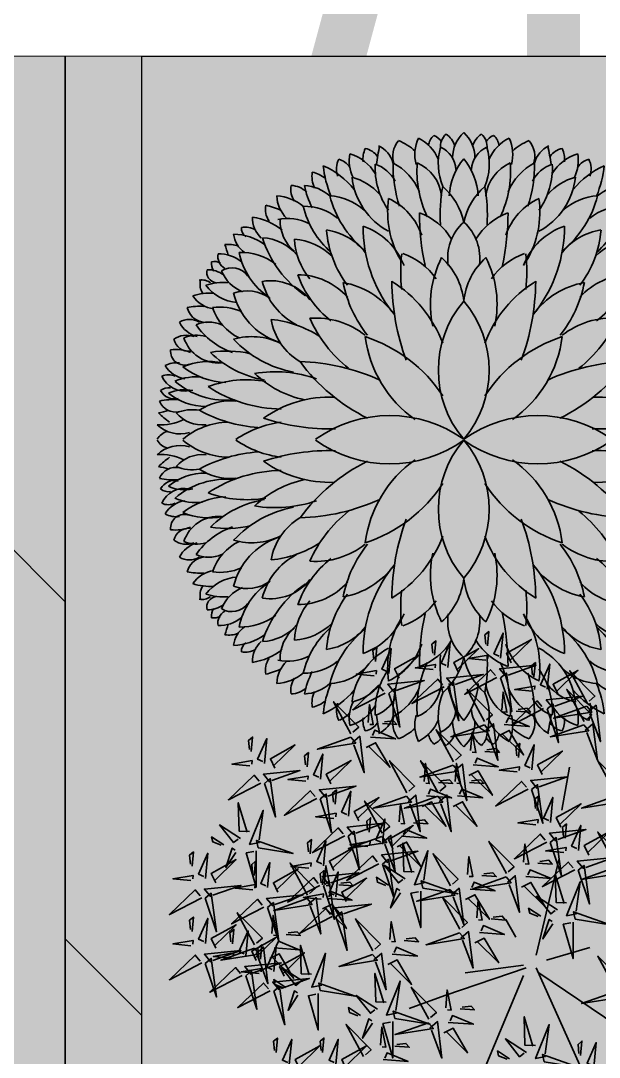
# Model space of a CAD drawing. Header units: millimetres. Extents: x -620 to 19192, y -4765 to 14690.
# Drawn here: x 13549 to 13984, y 12866 to 13647 of the extents above; entities that cross this region are included whole.
import ezdxf

# ---------------------------------------------------------------- set-up
doc = ezdxf.new("R2010")
doc.units = ezdxf.units.MM
doc.header["$LTSCALE"] = 150
doc.linetypes.add('1625E_Roof Plan$0$DASHED', pattern=[0.75, 0.5, -0.25])
doc.layers.add('1625E_Roof Plan$0$ad-Secondary Roof', color=6, linetype='Continuous')
doc.layers.add('ad-Elevation 10', color=8, linetype='Continuous')
doc.layers.add('ad-Landscape', color=7, linetype='Continuous', lineweight=35, true_color=0x007f00)
doc.layers.add('ad-Landscape 2', color=7, linetype='Continuous', lineweight=35, true_color=0x264c00)
doc.layers.add('ad-Verandah', color=7, linetype='Continuous', true_color=0xa57c52)

# ---------------------------------------------------------------- blocks, each defined once
blk = doc.blocks.new('bamboo')
at = {"layer": 'ad-Landscape'}
blk.add_line((-124.2, -652.6), (-157.7, -842.3), dxfattribs=at)
for points in [[(-119.8, -578.6), (-100, -620.2), (-209, -681), (-112.7, -587.2)], [(-9.8, -589.2), (68.8, -596.8), (-19.9, -612), (-18.4, -596.3)], [(352.8, -669.4), (311.6, -690.1), (248.5, -582.4), (344.3, -676.7)], [(489.3, -669.4), (448.2, -690.1), (385.1, -582.4), (480.9, -676.7)], [(-74.2, -598.9), (-84.7, -708.9), (-44.2, -617.6), (-67, -607.5)], [(8.2, -743.4), (-41.2, -595.8), (-17.7, -764.7), (8.2, -743.4)], [(527.1, -597.7), (464.1, -593), (478.7, -609.9), (518.7, -605)], [(590.2, -602.4), (584.1, -681.2), (567.1, -592.8), (582.9, -593.9)], [(-357.5, -714.1), (-210.9, -661.7), (-379.3, -688.7), (-357.5, -714.1)], [(-15.8, -652.1), (-21.8, -715), (-4.6, -700.8), (-8.7, -660.7)], [(23.9, -744.9), (165.8, -671.4), (52.3, -779.4), (31, -753.6)], [(420.7, -714.1), (567.3, -661.7), (398.9, -688.7), (420.7, -714.1)], [(557.2, -714.1), (703.8, -661.7), (535.4, -688.7), (557.2, -714.1)], [(284.5, -805.8), (243.4, -826.4), (180.3, -718.7), (276.1, -813.1)], [(333.5, -715.5), (223.2, -707.2), (315.3, -745.8), (325, -722.8)], [(346.4, -826.2), (312.4, -855.4), (293, -695.5), (339.1, -817.8)], [(470, -715.5), (359.7, -707.2), (451.8, -745.8), (461.5, -722.8)], [(-358.7, -729.9), (-282.3, -870.2), (-392.6, -759), (-367.2, -737.1)], [(-16.2, -749), (12.3, -783.5), (-148, -799.7), (-24.8, -756.1)], [(281.4, -774.9), (218.4, -770.2), (232.9, -787.1), (272.9, -782.2)], [(344.4, -779.7), (338.4, -858.4), (321.4, -770), (337.1, -771.2)], [(417.9, -774.9), (354.9, -770.2), (369.5, -787.1), (409.4, -782.2)], [(419.5, -729.9), (495.9, -870.2), (385.6, -759), (411, -737.1)], [(480.9, -779.7), (474.9, -858.4), (457.9, -770), (473.7, -771.2)], [(556, -729.9), (632.4, -870.2), (522.1, -759), (547.5, -737.1)], [(-37.9, -810.4), (-18.1, -852), (-127, -912.8), (-30.8, -819)], [(352.4, -850.5), (499, -798.1), (330.6, -825.1), (352.4, -850.5)], [(7.8, -830.7), (-2.8, -940.7), (37.7, -849.4), (14.9, -839.3)], [(72.2, -821), (150.8, -828.6), (62, -843.8), (63.5, -828.1)], [(265.2, -851.8), (154.9, -843.6), (247, -882.2), (256.7, -859.1)], [(-227.1, -1003.5), (-261, -1032.7), (-280.5, -872.8), (-234.3, -995)], [(148, -983), (106.8, -1003.7), (43.8, -896), (139.5, -990.3)], [(66.1, -883.9), (60.1, -946.8), (77.4, -932.6), (73.3, -892.5)], [(213.1, -911.3), (150.1, -906.6), (164.7, -923.5), (204.7, -918.6)], [(209.8, -1003.5), (175.9, -1032.7), (156.4, -872.8), (202.6, -995)], [(276.1, -916), (270.1, -994.8), (253.1, -906.4), (268.9, -907.6)], [(351.2, -866.2), (427.7, -1006.6), (317.3, -895.4), (342.8, -873.5)], [(-240.7, -1085.3), (-274.6, -1114.5), (-294.1, -954.6), (-248, -1076.9)], [(-60.1, -1097.9), (-109.5, -950.3), (-85.9, -1119.2), (-60.1, -1097.9)], [(-221, -1027.7), (-74.4, -975.4), (-242.8, -1002.3), (-221, -1027.7)], [(215.9, -1027.7), (362.5, -975.4), (194.1, -1002.3), (215.9, -1027.7)], [(715.7, -974.6), (605.5, -966.3), (697.6, -1004.9), (707.3, -981.8)], [(-222.2, -1043.5), (-145.8, -1183.9), (-256.1, -1072.6), (-230.7, -1050.8)], [(-44.4, -1099.5), (97.5, -1025.9), (-15.9, -1134), (-37.3, -1108.1)], [(128.7, -1029.1), (18.4, -1020.8), (110.5, -1059.4), (120.2, -1036.4)], [(214.7, -1043.5), (291.1, -1183.9), (180.8, -1072.6), (206.2, -1050.8)], [(376.8, -1193.4), (327.4, -1045.8), (350.9, -1214.7), (376.8, -1193.4)], [(636.2, -1166.1), (586.8, -1018.5), (610.3, -1187.4), (636.2, -1166.1)], [(663.7, -1034), (600.7, -1029.3), (615.2, -1046.2), (655.2, -1041.3)], [(-234.6, -1109.5), (-88.1, -1057.2), (-256.5, -1084.1), (-234.6, -1109.5)], [(76.6, -1088.6), (13.6, -1083.8), (28.1, -1100.8), (68.1, -1095.8)], [(144.7, -1234.3), (95.3, -1086.7), (118.8, -1255.6), (144.7, -1234.3)], [(139.6, -1093.3), (133.6, -1172), (116.6, -1083.6), (132.3, -1084.8)], [(-235.8, -1125.3), (-159.4, -1265.7), (-269.7, -1154.4), (-244.3, -1132.6)], [(-84.4, -1103.5), (-56, -1138), (-216.2, -1154.2), (-93.1, -1110.6)], [(392.5, -1194.9), (534.4, -1121.4), (420.9, -1229.4), (399.6, -1203.5)], [(-106.2, -1164.9), (-86.3, -1206.5), (-195.3, -1267.4), (-99.1, -1173.5)], [(3.9, -1175.6), (82.5, -1183.2), (-6.2, -1198.4), (-4.7, -1182.7)], [(160.4, -1235.8), (302.3, -1162.3), (188.8, -1270.3), (167.5, -1244.4)], [(611.8, -1171.7), (640.3, -1206.2), (480.1, -1222.4), (603.2, -1178.8)], [(-60.5, -1185.2), (-71, -1295.3), (-30.6, -1204), (-53.4, -1193.8)], [(352.4, -1199), (380.9, -1233.5), (220.7, -1249.7), (343.8, -1206.1)], [(120.3, -1239.9), (148.8, -1274.4), (-11.4, -1290.6), (111.7, -1247)], [(-2.1, -1238.5), (-8.1, -1301.4), (9.1, -1287.1), (5, -1247.1)], [(330.7, -1260.4), (350.5, -1301.9), (241.6, -1362.8), (337.8, -1269)], [(440.8, -1271), (519.4, -1278.6), (430.7, -1293.8), (432.2, -1278.1)], [(590.1, -1233.1), (609.9, -1274.7), (501, -1335.5), (597.2, -1241.7)], [(635.8, -1253.4), (625.3, -1363.4), (665.7, -1272.1), (642.9, -1262)], [(98.6, -1301.3), (118.4, -1342.9), (9.5, -1403.7), (105.7, -1309.9)], [(208.7, -1311.9), (287.3, -1319.5), (198.6, -1334.7), (200.1, -1319)], [(376.4, -1280.6), (365.9, -1390.7), (406.3, -1299.4), (383.5, -1289.3)], [(694.2, -1306.6), (688.2, -1369.5), (705.4, -1355.3), (701.3, -1315.3)], [(144.3, -1321.5), (133.8, -1431.6), (174.2, -1340.3), (151.4, -1330.2)], [(434.8, -1333.9), (428.8, -1396.8), (446, -1382.6), (441.9, -1342.5)], [(202.7, -1374.8), (196.7, -1437.7), (213.9, -1423.5), (209.8, -1383.4)]]:
    blk.add_lwpolyline(points, dxfattribs=at)
at = {"layer": 'ad-Landscape 2'}
for p, q in [((43.5, 73), (278.2, 631.2)), ((-12.4, 39.5), (-247.1, 564.2)), ((-23.6, 61.9), (-370, 296.3)), ((390, 162.3), (546.4, 218.1)), ((32.3, 39.5), (390, 162.3)), ((43.5, 28.4), (300.5, 61.9)), ((-57.1, 6), (-247.1, -49.8)), ((-12.4, -16.3), (-113, -440.5)), ((77, -94.4), (121.7, -172.6))]:
    blk.add_line(p, q, dxfattribs=at)
for points in [[(-265.3, 478.4), (-275.8, 368.3), (-235.4, 459.6), (-258.2, 469.8)], [(-46.5, 453.6), (-200.1, 478.3), (-39.6, 420.8), (-46.5, 453.6)], [(822.2, 485), (842, 443.4), (733.1, 382.6), (829.3, 476.4)], [(867.9, 464.7), (857.4, 354.7), (897.8, 446), (875, 456.1)], [(1027, 485), (1046.8, 443.4), (937.9, 382.6), (1034.1, 476.4)], [(1072.7, 464.7), (1062.1, 354.7), (1102.6, 446), (1079.8, 456.1)], [(-206.9, 425.1), (-212.9, 362.2), (-195.7, 376.4), (-199.8, 416.5)], [(-52.8, 429.4), (-9, 438.6), (-69, 289.1), (-50.5, 418.5)], [(30.7, 412.7), (123.3, 352.4), (61.2, 430.6), (41.6, 415)], [(104.9, 439.8), (157.9, 405.3), (153.3, 427.1), (115.9, 442.1)], [(393.8, 326), (352.6, 305.3), (289.5, 413), (385.3, 318.7)], [(455.6, 305.5), (421.7, 276.4), (402.2, 436.3), (448.3, 314)], [(661.1, 443.6), (550.9, 451.8), (643, 413.2), (652.6, 436.3)], [(617.5, 275.9), (618.2, 435.7), (661.3, 285.1), (628.5, 278.2)], [(747.2, 429.2), (823.6, 288.8), (713.3, 400), (738.7, 421.9)], [(926.3, 411.5), (920.3, 348.6), (937.5, 362.8), (933.4, 402.9)], [(1131.1, 411.5), (1125, 348.6), (1142.3, 362.8), (1138.2, 402.9)], [(-8.5, 381.7), (37.5, 380), (40.9, 255.2), (2.4, 384)], [(609.1, 384.1), (546.1, 388.8), (560.6, 371.9), (600.6, 376.8)], [(672.1, 379.4), (666.1, 300.6), (649, 389), (664.8, 387.8)], [(461.7, 281.3), (608.2, 333.7), (439.8, 306.7), (461.7, 281.3)], [(707.3, 283.4), (750.5, 349.5), (722.8, 263.8), (709.6, 272.4)], [(374.4, 279.9), (264.1, 288.2), (356.3, 249.6), (365.9, 272.6)], [(608.9, 262.7), (455.2, 287.4), (615.8, 229.9), (608.9, 262.7)], [(945.2, 153.2), (945.8, 313), (988.9, 162.4), (956.1, 155.5)], [(1141.3, 142.9), (1092, 290.5), (1115.5, 121.6), (1141.3, 142.9)], [(460.4, 265.6), (536.9, 125.2), (426.5, 236.4), (452, 258.3)], [(602.5, 238.5), (646.3, 247.7), (586.3, 98.2), (604.8, 227.6)], [(686, 221.8), (778.6, 161.5), (716.5, 239.7), (696.9, 224.1)], [(760.2, 248.9), (813.2, 214.4), (808.6, 236.2), (771.2, 251.2)], [(-357.5, 145), (-210.9, 197.3), (-379.3, 170.3), (-357.5, 145)], [(322.4, 220.5), (259.3, 225.2), (273.9, 208.3), (313.9, 213.2)], [(385.4, 215.7), (379.4, 137), (362.3, 225.4), (378.1, 224.2)], [(646.8, 190.8), (692.9, 189.1), (696.3, 64.3), (657.8, 193.1)], [(1035, 160.6), (1078.2, 226.8), (1050.5, 141.1), (1037.3, 149.7)], [(1157.1, 141.4), (1299, 214.9), (1185.5, 106.9), (1164.2, 132.8)], [(1264.2, 74.7), (1214.8, 222.3), (1238.4, 53.4), (1264.2, 74.7)], [(936.5, 139.9), (782.9, 164.7), (943.4, 107.2), (936.5, 139.9)], [(1117, 137.3), (1145.4, 102.8), (985.2, 86.6), (1108.4, 130.2)], [(1279.9, 73.2), (1421.8, 146.8), (1308.4, 38.7), (1287, 64.6)], [(1441.7, 20.2), (1392.3, 167.8), (1415.9, -1.1), (1441.7, 20.2)], [(-358.7, 129.2), (-282.3, -11.2), (-392.6, 100.1), (-367.2, 121.9)], [(639.5, 26), (598.3, 5.3), (535.3, 113), (631, 18.7)], [(701.3, 5.5), (667.4, -23.6), (647.9, 136.3), (694, 14)], [(930.2, 115.8), (973.9, 125), (914, -24.5), (932.5, 104.9)], [(1013.6, 99.1), (1106.3, 38.8), (1044.2, 116.9), (1024.6, 101.4)], [(1087.9, 126.1), (1140.9, 91.6), (1136.3, 113.5), (1098.9, 128.4)], [(1220.1, -21.7), (1186.2, -50.9), (1166.7, 109), (1212.8, -13.3)], [(1457.4, 18.7), (1599.3, 92.2), (1485.9, -15.8), (1464.5, 10)], [(974.5, 68.1), (1020.5, 66.3), (1023.9, -58.4), (985.4, 70.4)], [(1095.3, 76), (1115.1, 34.4), (1006.1, -26.5), (1102.4, 67.3)], [(1158.3, -1.3), (1117.1, -21.9), (1054.1, 85.8), (1149.8, -8.5)], [(1239.9, 69.2), (1268.3, 34.7), (1108.1, 18.4), (1231.3, 62.1)], [(1140.9, 55.7), (1130.4, -54.4), (1170.9, 36.9), (1148, 47)], [(1205.3, 65.3), (1283.9, 57.7), (1195.2, 42.5), (1196.7, 58.2)], [(257.2, -69.4), (216.1, -90.1), (153, 17.6), (248.8, -76.7)], [(319, -89.9), (285.1, -119.1), (265.6, 40.8), (311.8, -81.4)], [(707.4, -18.7), (854, 33.7), (685.6, 6.7), (707.4, -18.7)], [(1218.1, 7.8), (1238, -33.8), (1129, -94.7), (1225.2, -0.8)], [(1199.3, 2.4), (1193.3, -60.5), (1210.5, -46.3), (1206.4, -6.2)], [(1226.2, -46), (1372.8, 6.4), (1204.4, -20.6), (1226.2, -46)], [(1417.4, 14.6), (1445.8, -19.9), (1285.6, -36.1), (1408.7, 7.5)], [(-174.3, -160.5), (-173.7, -0.6), (-130.6, -151.3), (-163.4, -158.2)], [(620.2, -20.1), (509.9, -11.8), (602, -50.4), (611.7, -27.3)], [(706.2, -34.4), (782.6, -174.8), (672.3, -63.6), (697.7, -41.7)], [(868.3, -184.3), (818.9, -36.7), (842.4, -205.6), (868.3, -184.3)], [(1139, -47.3), (1028.7, -39.1), (1120.8, -77.6), (1130.5, -54.6)], [(1263.8, -12.5), (1253.3, -122.6), (1293.7, -31.3), (1270.9, -21.1)], [(1328.2, -2.9), (1406.8, -10.5), (1318.1, -25.7), (1319.6, -10)], [(-84.5, -153), (-41.3, -86.9), (-69, -172.5), (-82.2, -163.9)], [(325.1, -114.1), (471.7, -61.8), (303.3, -88.7), (325.1, -114.1)], [(568.1, -79.5), (505.1, -74.8), (519.6, -91.7), (559.6, -86.8)], [(631.1, -84.2), (625.1, -163), (608.1, -74.6), (623.8, -75.8)], [(1168.6, -225.3), (1119.3, -77.6), (1142.8, -246.6), (1168.6, -225.3)], [(1225, -61.7), (1301.4, -202.1), (1191.1, -90.8), (1216.5, -69)], [(1395.6, -46.8), (1415.5, -88.4), (1306.5, -149.2), (1402.7, -55.4)], [(1322.2, -65.8), (1316.2, -128.7), (1333.4, -114.5), (1329.3, -74.4)], [(1441.3, -67.1), (1430.8, -177.1), (1471.2, -85.8), (1448.4, -75.7)], [(1505.7, -57.4), (1584.3, -65), (1495.6, -80.2), (1497.1, -64.5)], [(237.9, -115.5), (127.6, -107.2), (219.7, -145.8), (229.4, -122.8)], [(323.9, -129.9), (400.4, -270.3), (290, -159), (315.4, -137.2)], [(926.2, -219.4), (885, -240.1), (822, -132.4), (917.7, -226.7)], [(884, -185.9), (1025.9, -112.3), (912.4, -220.4), (891.1, -194.5)], [(988, -239.9), (954.1, -269), (934.6, -109.2), (980.8, -231.4)], [(1086.9, -106.8), (1023.9, -102.1), (1038.4, -119), (1078.4, -114.1)], [(1149.9, -111.5), (1143.9, -190.3), (1126.9, -101.9), (1142.6, -103)], [(1441.7, -266.2), (1392.3, -118.6), (1415.9, -287.5), (1441.7, -266.2)], [(1499.7, -120.3), (1493.7, -183.2), (1510.9, -169), (1506.8, -128.9)], [(-183, -173.7), (-336.7, -149), (-176.1, -206.5), (-183, -173.7)], [(185.8, -175), (122.8, -170.2), (137.4, -187.2), (177.4, -182.3)], [(298.2, -260.3), (257, -281), (193.9, -173.3), (289.7, -267.6)], [(248.8, -179.7), (242.8, -258.4), (225.8, -170), (241.6, -171.2)], [(360, -280.8), (326.1, -310), (306.6, -150.1), (352.7, -272.3)], [(494.6, -296.8), (495.3, -137), (538.4, -287.6), (505.6, -294.5)], [(922.9, -320.7), (873.5, -173.1), (897.1, -342), (922.9, -320.7)], [(1184.4, -226.8), (1326.3, -153.2), (1212.8, -261.3), (1191.5, -235.4)], [(-189.3, -197.8), (-145.6, -188.6), (-205.5, -338.1), (-187, -208.8)], [(-105.9, -214.5), (-13.2, -274.9), (-75.4, -196.7), (-94.9, -212.2)], [(-31.6, -187.5), (21.3, -222), (16.7, -200.1), (-20.7, -185.2)], [(114.3, -335.4), (80.4, -364.5), (60.9, -204.6), (107, -326.9)], [(584.4, -289.3), (627.6, -223.2), (600, -308.9), (586.7, -300.3)], [(843.9, -189.9), (872.4, -224.4), (712.1, -240.6), (835.3, -197)], [(994.1, -264.1), (1140.7, -211.8), (972.3, -238.7), (994.1, -264.1)], [(1457.4, -267.7), (1599.3, -194.1), (1485.9, -302.2), (1464.5, -276.3)], [(-196.6, -388.9), (-246, -241.3), (-222.5, -410.2), (-196.6, -388.9)], [(-145, -245.6), (-99, -247.3), (-95.6, -372), (-134.1, -243.3)], [(52.5, -314.9), (11.3, -335.6), (-51.8, -227.9), (44, -322.2)], [(366.1, -305), (512.7, -252.7), (344.3, -279.6), (366.1, -305)], [(663.5, -416.2), (614.1, -268.5), (637.6, -437.5), (663.5, -416.2)], [(822.2, -251.3), (842, -292.9), (733.1, -353.8), (829.3, -259.9)], [(906.9, -265.5), (796.6, -257.2), (888.7, -295.8), (898.4, -272.8)], [(867.9, -271.6), (857.4, -381.7), (897.8, -290.4), (875, -280.2)], [(932.3, -262), (1010.9, -269.6), (922.2, -284.8), (923.7, -269.1)], [(938.6, -322.2), (1080.5, -248.7), (967.1, -356.7), (945.7, -330.8)], [(1144.3, -230.8), (1172.7, -265.3), (1012.5, -281.6), (1135.7, -237.9)], [(1417.4, -271.7), (1445.8, -306.2), (1285.6, -322.5), (1408.7, -278.8)], [(-180.9, -390.4), (-39, -316.9), (-152.5, -424.9), (-173.8, -399)], [(120.3, -359.6), (266.9, -307.2), (98.5, -334.2), (120.3, -359.6)], [(278.8, -306.4), (168.6, -298.1), (260.7, -336.7), (270.4, -313.7)], [(486, -310), (332.3, -285.3), (492.9, -342.8), (486, -310)], [(992.9, -279.9), (1069.3, -420.3), (959, -309), (984.4, -287.2)], [(1122.6, -292.2), (1142.4, -333.8), (1033.4, -394.7), (1129.7, -300.8)], [(1168.2, -312.5), (1157.7, -422.6), (1198.2, -331.3), (1175.3, -321.1)], [(1218.2, -474.1), (1218.9, -314.2), (1262, -464.9), (1229.2, -471.8)], [(1232.6, -302.9), (1311.2, -310.5), (1222.5, -325.7), (1224, -310)], [(-357.5, -400.5), (-210.9, -348.1), (-379.3, -375.1), (-357.5, -400.5)], [(-73.8, -511.6), (-123.1, -364), (-99.6, -532.9), (-73.8, -511.6)], [(33.1, -361), (-77.2, -352.7), (14.9, -391.3), (24.6, -368.2)], [(226.8, -365.9), (163.8, -361.1), (178.3, -378.1), (218.3, -373.2)], [(289.8, -370.6), (283.8, -449.3), (266.8, -360.9), (282.5, -362.1)], [(364.9, -320.8), (441.3, -461.2), (331, -349.9), (356.4, -328.1)], [(479.7, -334.2), (523.4, -325), (463.5, -474.5), (482, -345.1)], [(563.1, -350.9), (655.8, -411.2), (593.6, -333), (574, -348.6)], [(637.4, -323.8), (690.3, -358.3), (685.7, -336.5), (648.3, -321.5)], [(679.2, -417.7), (821.1, -344.1), (707.7, -452.2), (686.3, -426.3)], [(898.6, -326.3), (927, -360.8), (766.8, -377), (889.9, -333.4)], [(854.8, -325), (791.8, -320.2), (806.4, -337.2), (846.3, -332.2)], [(917.8, -329.7), (911.8, -408.4), (894.8, -320), (910.5, -321.2)], [(926.3, -324.9), (920.3, -387.8), (937.5, -373.5), (933.4, -333.5)], [(1395.6, -333.1), (1415.5, -374.7), (1306.5, -435.6), (1402.7, -341.7)], [(1441.3, -353.4), (1430.8, -463.5), (1471.2, -372.2), (1448.4, -362)], [(1505.7, -343.8), (1584.3, -351.4), (1495.6, -366.6), (1497.1, -350.9)], [(-221, -394.5), (-192.5, -429), (-352.8, -445.2), (-229.6, -401.6)], [(119.1, -375.3), (195.6, -515.7), (85.2, -404.5), (110.7, -382.6)], [(598.6, -492.1), (557.4, -512.8), (494.3, -405.1), (590.1, -499.4)], [(524, -381.9), (570, -383.6), (573.4, -508.4), (534.9, -379.6)], [(660.4, -512.6), (626.5, -541.8), (607, -381.9), (653.1, -504.2)], [(813.7, -538.9), (764.3, -391.3), (787.8, -560.2), (813.7, -538.9)], [(876.8, -387.7), (896.6, -429.3), (787.7, -490.1), (883.9, -396.3)], [(922.5, -407.9), (912, -518), (952.4, -426.7), (929.6, -416.6)], [(986.9, -398.3), (1065.5, -405.9), (976.8, -421.1), (978.3, -405.4)], [(1226.6, -365.8), (1220.6, -428.7), (1237.8, -414.5), (1233.7, -374.4)], [(1308, -466.6), (1351.2, -400.5), (1323.6, -486.2), (1310.3, -477.5)], [(1499.7, -406.7), (1493.7, -469.6), (1510.9, -455.4), (1506.8, -415.3)], [(-358.7, -416.2), (-282.3, -556.6), (-392.6, -445.4), (-367.2, -423.5)], [(-19, -420.4), (-82, -415.7), (-67.4, -432.6), (-27.4, -427.7)], [(-58, -513.1), (83.9, -439.6), (-29.6, -547.6), (-50.9, -521.7)], [(44, -425.1), (38, -503.9), (21, -415.5), (36.8, -416.7)], [(639.2, -421.7), (667.6, -456.2), (507.4, -472.5), (630.5, -428.8)], [(-242.7, -455.8), (-222.9, -497.4), (-331.8, -558.3), (-235.6, -464.5)], [(-197, -476.1), (-207.5, -586.2), (-167.1, -494.9), (-189.9, -484.8)], [(-132.6, -466.5), (-54, -474.1), (-142.8, -489.3), (-141.3, -473.6)], [(617.4, -483.1), (637.2, -524.7), (528.3, -585.6), (624.5, -491.7)], [(666.4, -536.8), (813, -484.5), (644.6, -511.4), (666.4, -536.8)], [(727.5, -493.8), (806.1, -501.4), (717.4, -516.6), (718.9, -500.9)], [(829.4, -540.4), (971.3, -466.8), (857.8, -574.9), (836.5, -549)], [(980.9, -461.2), (974.9, -524.1), (992.1, -509.9), (988, -469.8)], [(1209.6, -487.3), (1055.9, -462.6), (1216.5, -520.1), (1209.6, -487.3)], [(1361, -501.1), (1413.9, -535.6), (1409.3, -513.8), (1371.9, -498.8)], [(-98.1, -517.2), (-69.7, -551.7), (-229.9, -567.9), (-106.7, -524.3)], [(-138.6, -529.4), (-144.7, -592.3), (-127.4, -578.1), (-131.5, -538)], [(579.2, -538.2), (468.9, -529.9), (561.1, -568.5), (570.7, -545.5)], [(663.1, -503.4), (652.6, -613.5), (693, -522.2), (670.2, -512)], [(789.3, -544.5), (817.8, -578.9), (657.5, -595.2), (780.7, -551.6)], [(1203.3, -511.5), (1247, -502.3), (1187.1, -651.7), (1205.5, -522.4)], [(1286.7, -528.1), (1379.3, -588.5), (1317.2, -510.3), (1297.6, -525.8)], [(414.6, -689.9), (380.7, -719), (361.2, -559.2), (407.3, -681.4)], [(551.1, -689.9), (517.2, -719), (497.7, -559.2), (543.9, -681.4)], [(665.2, -552.6), (741.7, -693), (631.3, -581.7), (656.8, -559.9)], [(721.5, -556.7), (715.5, -619.6), (732.7, -605.4), (728.6, -565.3)], [(936.5, -702.5), (887.2, -554.9), (910.7, -723.8), (936.5, -702.5)], [(1247.5, -559.2), (1293.6, -560.9), (1297, -685.7), (1258.5, -556.9)], [(767.6, -605.8), (787.4, -647.4), (678.5, -708.3), (774.7, -614.5)], [(813.3, -626.1), (802.7, -736.2), (843.2, -644.9), (820.4, -634.7)], [(877.7, -616.5), (956.3, -624.1), (867.5, -639.3), (869, -623.6)], [(952.3, -704), (1094.2, -630.5), (980.7, -738.5), (959.4, -712.7)], [(1182.3, -770.7), (1132.9, -623.1), (1156.5, -792), (1182.3, -770.7)], [(871.6, -679.4), (865.6, -742.3), (882.9, -728.1), (878.8, -688)], [(912.2, -708.1), (940.6, -742.6), (780.4, -758.8), (903.6, -715.2)], [(1198, -772.2), (1339.9, -698.7), (1226.5, -806.7), (1205.1, -780.8)], [(890.5, -769.5), (910.3, -811.1), (801.3, -871.9), (897.6, -778.1)], [(796.9, -949), (763, -978.1), (743.5, -818.2), (789.6, -940.5)], [(936.1, -789.8), (925.6, -899.8), (966.1, -808.5), (943.2, -798.4)], [(1000.5, -780.1), (1079.1, -787.7), (990.4, -802.9), (991.9, -787.2)], [(1158, -776.3), (1186.4, -810.8), (1026.2, -827), (1149.3, -783.4)], [(735.1, -928.5), (693.9, -949.2), (630.8, -841.5), (726.6, -935.8)], [(994.5, -843), (988.5, -905.9), (1005.7, -891.7), (1001.6, -851.6)], [(1136.2, -837.6), (1156, -879.2), (1047.1, -940.1), (1143.3, -846.3)], [(1181.9, -857.9), (1171.4, -968), (1211.8, -876.7), (1189, -866.6)], [(1246.3, -848.3), (1324.9, -855.9), (1236.2, -871.1), (1237.7, -855.4)], [(1240.3, -911.2), (1234.3, -974.1), (1251.5, -959.9), (1247.4, -919.8)], [(803, -973.2), (949.5, -920.8), (781.1, -947.8), (803, -973.2)], [(801.8, -988.9), (878.2, -1129.3), (767.9, -1018.1), (793.3, -996.2)], [(726.7, -1038.7), (720.7, -1117.5), (703.7, -1029.1), (719.4, -1030.3)], [(651.9, -1167.6), (793.8, -1094.1), (680.3, -1202.1), (659, -1176.3)], [(700.2, -1243.7), (778.8, -1251.3), (690.1, -1266.6), (691.6, -1250.8)]]:
    blk.add_lwpolyline(points, dxfattribs=at)
blk = doc.blocks.new('A$C7DA81DBD')
at = {"layer": 'ad-Landscape'}
for centre, radius, start, end in [((-0.143, 3.955), 0.535, 155.1905, 195.2068), ((-0.906, 3.641), 0.606, 24.0272, 62.7305), ((-0.266, 4.046), 0.225, 130.8443, 173.759), ((-0.491, 4.017), 0.214, 30.4156, 68.83), ((-0.096, 4.063), 0.227, 130.9335, 187.2728), ((-0.414, 3.981), 0.305, 17.0973, 56.395), ((0.323, 3.905), 0.477, 132.7387, 179.5624), ((-1.053, 3.888), 0.343, 154.8223, 186.1053), ((-1.415, 3.77), 0.269, 35.0422, 78.9599), ((5.866, 2.673), 7.168, 168.7597, 170.8333), ((-1.327, 3.744), 0.358, 14.3796, 65.6782), ((-0.641, 3.924), 0.342, 140.1793, 198.6746), ((-1.18, 3.454), 0.743, 47.0323, 68.1406), ((0.485, 3.825), 0.838, 164.1327, 202.2774), ((-0.466, 3.725), 0.359, 3.0513, 66.2944), ((-1.452, 3.751), 0.311, 153.8191, 198.7871), ((-1.821, 3.599), 0.302, 36.3212, 72.6008), ((-1.034, 3.87), 0.552, 170.4856, 205.4529), ((-1.759, 3.363), 0.625, 31.2577, 73.0883), ((0.672, 3.334), 0.873, 140.3941, 176.9962), ((-2.444, 2.7), 1.205, 39.6176, 65.5256), ((-0.466, 3.951), 1.488, 185.9725, 202.7074), ((-0.211, 3.764), 1.016, 176.9811, 215.1502), ((-1.383, 3.356), 0.488, 27.4375, 71.1826), ((0.785, 3.797), 1.765, 178.7548, 198.6115), ((-1.37, 3.11), 0.824, 23.2196, 61.7797), ((0.81, 3.717), 1.458, 175.3381, 205.5558), ((-0.873, 3.314), 0.57, 6.6723, 66.2687), ((-1.724, 2.922), 0.735, 40.3866, 76.092), ((-0.579, 3.745), 0.974, 186.4669, 241.6556), ((-2.239, 2.943), 0.581, 48.3364, 86.6749), ((1.74, 3.125), 2.067, 169.3214, 184.0479), ((-0.876, 2.829), 0.895, 11.9619, 49.2113), ((-0.488, 3.723), 1.408, 194.0868, 230.7518), ((-1.896, 2.617), 0.764, 47.3855, 86.8116), ((0.295, 3.161), 1.349, 172.2305, 210.013), ((-1.405, 2.554), 0.868, 18.6878, 65.2839), ((-1.014, 3.524), 1.242, 193.527, 228.3981), ((-2.208, 2.504), 0.73, 50.8151, 91.0506), ((2.889, 3.142), 3.502, 179.9824, 192.0052), ((-0.914, 2.323), 0.874, 31.4049, 69.8192), ((-0.442, 3.021), 1.463, 184.5397, 217.072), ((-2.026, 2.069), 0.846, 38.4928, 81.4291), ((0.542, 2.951), 1.936, 179.7315, 217.4115), ((-1.697, 2.079), 0.932, 21.0147, 71.0085), ((0.453, 2.514), 0.676, 132.165, 188.6083), ((-2.402, 1.959), 0.821, 45.1229, 85.9267), ((1.11, 2.329), 1.983, 172.8697, 187.1303), ((-1.144, 1.7), 0.928, 34.9166, 71.0505), ((0.973, 1.875), 1.434, 153.1598, 192.1138), ((-0.947, 1.818), 0.953, 6.2214, 47.7369), ((-2.301, 1.358), 0.927, 41.7393, 89.8284), ((-0.957, 2.767), 1.425, 199.7331, 231.7721), ((-1.856, 1.09), 1.102, 36.0391, 80.2682), ((-0.013, 2.499), 1.688, 191.0285, 218.5633), ((-1.892, 0.74), 1.708, 20.4746, 58.3718), ((2.262, 2.222), 3.258, 180.4864, 200.1425), ((1.124, 0.963), 1.476, 139.5678, 220.4322), ((-2.053, 0.575), 1.111, 51.6498, 93.9516), ((-0.504, 2.388), 1.772, 203.4099, 232.0446), ((0.278, 1.632), 1.654, 187.071, 234.8541), ((-2.005, -0.521), 2.052, 33.3645, 71.7788), ((-0.182, 2.617), 2.589, 216.3709, 243.6204), ((-2.355, -1.807), 2.891, 65.6741, 88.2579), ((-1.853, -0.999), 1.59, 87.8069, 125.3426), ((-0.278, -1.632), 1.654, 7.071, 54.8541), ((2.005, 0.521), 2.052, 213.3645, 251.7788), ((0.504, -2.388), 1.772, 23.4099, 52.0446), ((-2.262, -2.222), 3.258, 0.4864, 20.1425), ((1.841, -1.801), 0.836, 9.3048, 59.3197), ((1.892, -0.74), 1.708, 200.4746, 238.3718), ((2.813, -0.17), 1.503, 236.8668, 264.3747), ((2.259, -2.257), 0.955, 13.7428, 70.7401), ((2.789, -2.062), 0.727, 18.6708, 63.797), ((3.602, -1.788), 0.37, 25.3637, 76.0362), ((0.013, -2.499), 1.688, 11.0285, 38.5633), ((2.053, -0.575), 1.111, 231.6498, 273.9516), ((0.957, -2.767), 1.425, 19.7331, 51.7721), ((1.894, -2.412), 0.921, 13.6684, 62.8823), ((3.531, -1.186), 0.443, 246.5632, 293.4368), ((3.566, -1.894), 0.271, 13.6546, 102.449), ((3.799, -1.387), 0.279, 240.3623, 299.6377), ((1.856, -1.09), 1.102, 216.0391, 260.2682), ((-0.542, -2.951), 1.936, 359.7315, 37.4115), ((3.37, -1.133), 0.705, 245.6035, 278.753), ((3.394, -2.243), 0.437, 34.7848, 81.073), ((3.646, -0.97), 0.879, 267.0026, 282.0734), ((2.301, -1.358), 0.927, 221.7393, 269.8284), ((2.675, -1.508), 0.695, 218.2825, 279.3433), ((1.329, -3.259), 1.53, 17.5905, 55.7456), ((3.002, -1.519), 0.544, 233.779, 289.798), ((2.167, -2.776), 0.96, 10.8581, 56.5506), ((3.104, -2.475), 0.573, 35.7635, 86.3734), ((3.508, -1.218), 0.814, 266.7638, 287.5222), ((-1.11, -2.329), 1.983, 352.8697, 7.1303), ((0.442, -3.021), 1.463, 4.5397, 37.072), ((2.867, -2.536), 0.525, 21.8257, 68.0281), ((3.324, -1.386), 0.793, 265.5663, 288.0123), ((3.413, -2.155), 0.239, 346.7548, 32.3176), ((1.144, -1.7), 0.928, 214.9166, 251.0505), ((1.447, -2.814), 0.898, 2.3009, 40.5076), ((3.21, -2.109), 0.273, 215.3989, 302.1552), ((3.547, -1.977), 0.379, 233.8191, 270.9542), ((3.41, -2.32), 0.148, 346.0967, 81.703), ((3.623, -2.031), 0.183, 231.1425, 282.0713), ((1.697, -2.079), 0.932, 201.0147, 251.0085), ((3.088, -1.801), 0.795, 232.4719, 271.5519), ((3.218, -2.537), 0.186, 348.2362, 60.9945), ((3.325, -2.438), 0.17, 350.7137, 36.2765), ((-0.295, -3.161), 1.349, 352.2305, 30.013), ((2.402, -1.959), 0.821, 225.1229, 265.9267), ((2.813, -2.152), 0.645, 219.1564, 267.7817), ((3.387, -2.087), 0.488, 230.8294, 271.5989), ((4.711, -2.181), 1.496, 194.5537, 200.4136), ((3.454, -2.302), 0.168, 239.8902, 283.1809), ((2.026, -2.069), 0.846, 218.4928, 261.4291), ((0.488, -3.723), 1.408, 14.0868, 50.7518), ((1.014, -3.524), 1.242, 13.527, 48.3981), ((1.999, -3.032), 0.544, 358.2486, 50.6804), ((3.205, -2.09), 0.759, 233.8433, 268.585), ((2.833, -2.887), 0.356, 6.207, 55.7181), ((3.255, -2.307), 0.399, 250.941, 277.7273), ((1.405, -2.554), 0.868, 198.6878, 245.2839), ((2.554, -3.07), 0.372, 357.6019, 47.961), ((2.929, -2.933), 0.15, 357.4703, 53.8096), ((0.579, -3.745), 0.974, 6.4669, 61.6556), ((2.436, -2.424), 0.643, 243.0761, 282.3855), ((3.055, -2.232), 0.863, 231.0238, 261.3872), ((3.025, -2.67), 0.274, 237.9754, 281.2662), ((2.208, -2.504), 0.73, 230.8151, 271.0506), ((2.128, -3.396), 0.461, 2.3648, 45.5832), ((2.458, -3.195), 0.289, 349.0778, 34.6406), ((-0.785, -3.797), 1.765, 358.7548, 18.6115), ((0.211, -3.764), 1.016, 356.9811, 35.1502), ((1.896, -2.617), 0.764, 227.3855, 266.8116), ((0.915, -3.796), 1.32, 11.9389, 26.2186), ((2.622, -2.757), 0.621, 229.7759, 266.9333), ((3.046, -2.005), 1.281, 246.1435, 256.2848), ((1.37, -3.11), 0.824, 203.2196, 241.7797), ((1.724, -2.922), 0.735, 220.3866, 256.092), ((0.466, -3.951), 1.488, 5.9725, 22.7074), ((2.239, -2.943), 0.581, 228.3364, 266.6749), ((2.403, -3.194), 0.329, 226.2451, 267.6854), ((2.106, -3.468), 0.289, 349.0778, 34.6406), ((1.383, -3.356), 0.488, 207.4375, 251.1826), ((2.444, -2.7), 1.205, 219.6176, 245.5256), ((1.692, -3.651), 0.41, 352.3277, 23.6108), ((1.759, -3.363), 0.625, 211.2577, 253.0883), ((1.034, -3.87), 0.552, 350.4856, 25.4529), ((1.452, -3.751), 0.311, 333.8191, 18.7871), ((2.158, -3.355), 0.356, 226.8629, 260.3692), ((0.641, -3.924), 0.342, 320.1793, 18.6746), ((1.327, -3.744), 0.358, 194.3796, 245.6782), ((-5.866, -2.673), 7.168, 348.7597, 350.8333), ((1.053, -3.888), 0.343, 334.8223, 6.1053), ((1.821, -3.599), 0.302, 216.3212, 252.6008), ((1.18, -3.454), 0.743, 227.0323, 248.1406), ((1.415, -3.77), 0.269, 215.0422, 258.9599)]:
    blk.add_arc(centre, radius, start, end, dxfattribs=at)
at = {"layer": 'ad-Landscape 2'}
for centre, radius, start, end in [((-0.323, 3.905), 0.477, 0.4376, 47.2613), ((0.414, 3.981), 0.305, 123.605, 162.9027), ((0.096, 4.063), 0.227, 352.7272, 49.0665), ((0.491, 4.017), 0.214, 111.17, 149.5844), ((0.906, 3.641), 0.606, 117.2695, 155.9728), ((0.266, 4.046), 0.225, 6.241, 49.1557), ((0.143, 3.955), 0.535, 344.7932, 24.8095), ((0.466, 3.725), 0.359, 113.7056, 176.9487), ((-0.485, 3.825), 0.838, 337.7226, 15.8673), ((1.18, 3.454), 0.743, 111.8594, 132.9677), ((0.641, 3.924), 0.342, 341.3254, 39.8207), ((1.327, 3.744), 0.358, 114.3218, 165.6204), ((-5.866, 2.673), 7.168, 9.1667, 11.2403), ((1.415, 3.77), 0.269, 101.0401, 144.9578), ((1.053, 3.888), 0.343, 353.8947, 25.1777), ((-0.672, 3.334), 0.873, 3.0038, 39.6059), ((1.759, 3.363), 0.625, 106.9117, 148.7423), ((1.034, 3.87), 0.552, 334.5471, 9.5144), ((1.821, 3.599), 0.302, 107.3992, 143.6788), ((1.452, 3.751), 0.311, 341.2129, 26.1809), ((0.873, 3.314), 0.57, 113.7313, 173.3277), ((-0.81, 3.717), 1.458, 334.4442, 4.6619), ((1.37, 3.11), 0.824, 118.2203, 156.7804), ((-0.785, 3.797), 1.765, 341.3885, 1.2452), ((1.383, 3.356), 0.488, 108.8174, 152.5625), ((0.211, 3.764), 1.016, 324.8498, 3.0189), ((2.444, 2.7), 1.205, 114.4744, 140.3824), ((0.466, 3.951), 1.488, 337.2926, 354.0275), ((0.579, 3.745), 0.974, 298.3444, 353.5331), ((1.724, 2.922), 0.735, 103.908, 139.6134), ((2.158, 3.355), 0.356, 99.6308, 133.1371), ((1.692, 3.651), 0.41, 336.3892, 7.6723), ((0.876, 2.829), 0.895, 130.7887, 168.0381), ((-1.74, 3.125), 2.067, 355.9521, 10.6786), ((2.239, 2.943), 0.581, 93.3251, 131.6636), ((0.915, 3.796), 1.32, 333.7814, 348.0611), ((2.403, 3.194), 0.329, 92.3146, 133.7549), ((2.106, 3.468), 0.289, 325.3594, 10.9222), ((1.405, 2.554), 0.868, 114.7161, 161.3122), ((-0.295, 3.161), 1.349, 329.987, 7.7695), ((0.488, 3.723), 1.408, 309.2482, 345.9132), ((1.896, 2.617), 0.764, 93.1884, 132.6145), ((2.622, 2.757), 0.621, 93.0667, 130.2241), ((2.128, 3.396), 0.461, 314.4168, 357.6352), ((2.208, 2.504), 0.73, 88.9494, 129.1849), ((1.014, 3.524), 1.242, 311.6019, 346.473), ((3.046, 2.005), 1.281, 103.7152, 113.8565), ((2.458, 3.195), 0.289, 325.3594, 10.9222), ((0.914, 2.323), 0.874, 110.1808, 148.5951), ((-2.889, 3.142), 3.502, 347.9948, 0.0176), ((2.436, 2.424), 0.643, 77.6145, 116.9239), ((1.999, 3.032), 0.544, 309.3196, 1.7514), ((3.055, 2.232), 0.863, 98.6128, 128.9762), ((2.554, 3.07), 0.372, 312.039, 2.3981), ((-0.453, 2.514), 0.676, 351.3917, 47.835), ((1.697, 2.079), 0.932, 108.9915, 158.9853), ((-0.542, 2.951), 1.936, 322.5885, 0.2685), ((2.026, 2.069), 0.846, 98.5709, 141.5072), ((0.442, 3.021), 1.463, 322.928, 355.4603), ((3.025, 2.67), 0.274, 78.7338, 122.0246), ((2.929, 2.933), 0.15, 306.1904, 2.5297), ((2.402, 1.959), 0.821, 94.0733, 134.8771), ((1.447, 2.814), 0.898, 319.4924, 357.6991), ((1.329, 3.259), 1.53, 304.2544, 342.4095), ((2.813, 2.152), 0.645, 92.2183, 140.8436), ((3.205, 2.09), 0.759, 91.415, 126.1567), ((2.833, 2.887), 0.356, 304.2819, 353.793), ((3.088, 1.801), 0.795, 88.4481, 127.5281), ((2.167, 2.776), 0.96, 303.4494, 349.1419), ((3.255, 2.307), 0.399, 82.2727, 109.059), ((4.711, 2.181), 1.496, 159.5864, 165.4463), ((0.947, 1.818), 0.953, 132.2631, 173.7786), ((-0.973, 1.875), 1.434, 347.8862, 26.8402), ((1.144, 1.7), 0.928, 108.9495, 145.0834), ((-1.11, 2.329), 1.983, 352.8697, 7.1303), ((3.387, 2.087), 0.488, 88.4011, 129.1706), ((3.218, 2.537), 0.186, 299.0055, 11.7638), ((3.454, 2.302), 0.168, 76.8191, 120.1098), ((3.325, 2.438), 0.17, 323.7235, 9.2863), ((3.21, 2.109), 0.273, 57.8448, 144.6011), ((2.867, 2.536), 0.525, 291.9719, 338.1743), ((3.547, 1.977), 0.379, 89.0458, 126.1809), ((3.41, 2.32), 0.148, 278.297, 13.9033), ((1.892, 0.74), 1.708, 121.6282, 159.5254), ((-2.262, 2.222), 3.258, 339.8575, 359.5136), ((1.856, 1.09), 1.102, 99.7318, 143.9609), ((0.013, 2.499), 1.688, 321.4367, 348.9715), ((2.301, 1.358), 0.927, 90.1716, 138.2607), ((0.957, 2.767), 1.425, 308.2279, 340.2669), ((2.675, 1.508), 0.695, 80.6567, 141.7175), ((1.894, 2.412), 0.921, 297.1177, 346.3316), ((3.324, 1.386), 0.793, 71.9877, 94.4337), ((3.623, 2.031), 0.183, 77.9287, 128.8575), ((3.413, 2.155), 0.239, 327.6824, 13.2452), ((2.259, 2.257), 0.955, 289.2599, 346.2572), ((3.002, 1.519), 0.544, 70.202, 126.221), ((3.104, 2.475), 0.573, 273.6266, 324.2365), ((3.508, 1.218), 0.814, 72.4778, 93.2362), ((-1.124, 0.963), 1.476, 319.5678, 40.4322), ((3.394, 2.243), 0.437, 278.927, 325.2152), ((3.37, 1.133), 0.705, 81.247, 114.3965), ((2.789, 2.062), 0.727, 296.203, 341.3292), ((3.566, 1.894), 0.271, 257.551, 346.3454), ((3.646, 0.97), 0.879, 77.9266, 92.9974), ((2.053, 0.575), 1.111, 86.0484, 128.3502), ((0.504, 2.388), 1.772, 307.9554, 336.5901), ((2.813, 0.17), 1.503, 95.6253, 123.1332), ((1.841, 1.801), 0.836, 300.6803, 350.6952), ((2.872, 2.169), 1.015, 288.9376, 325.3584), ((3.531, 1.186), 0.443, 66.5632, 113.4368), ((3.799, 1.387), 0.279, 60.3623, 119.6377), ((3.602, 1.788), 0.37, 283.9638, 334.6363), ((3.699, 1.02), 0.428, 65.5975, 107.5893), ((3.843, 1.163), 0.285, 53.2838, 111.6454), ((2.005, -0.521), 2.052, 108.2212, 146.6355), ((-0.278, 1.632), 1.654, 305.1459, 352.929), ((2.07, 2.438), 1.53, 280.88, 316.8447), ((2.935, 0.536), 0.892, 73.6401, 116.0812), ((3.393, 1.57), 0.508, 265.6371, 341.6343), ((3.806, 1.439), 0.213, 263.9314, 347.1466), ((2.521, 2.218), 1.411, 279.6586, 314.4053), ((3.278, -0.198), 1.427, 80.7451, 103.0431), ((3.99, 0.707), 0.544, 82.7166, 112.3542), ((3.867, 1.227), 0.193, 249.404, 5.8133), ((2.355, -1.807), 2.891, 91.7421, 114.3259), ((0.182, 2.617), 2.589, 296.3796, 323.6291), ((3.242, 1.855), 1.065, 272.7479, 307.4895), ((3.529, 0.17), 0.914, 66.6856, 101.9827), ((3.806, 1.227), 0.386, 278.1128, 328.8491), ((3.983, 0.753), 0.314, 60.8349, 98.4067), ((2.612, -0.83), 1.771, 80.79, 108.9313), ((1.914, 1.938), 1.415, 281.8912, 313.8777), ((3.715, 0.193), 0.678, 65.2948, 98.4443), ((3.864, 1.022), 0.348, 259.2126, 336.0816), ((4.09, 0.665), 0.235, 66.9546, 113.0454), ((2.506, 2.298), 1.873, 270.6495, 303.447), ((3.006, -0.698), 1.529, 69.608, 99.927), ((3.288, 1.64), 1.093, 263.8281, 310.4783), ((4.09, 0.554), 0.166, 49.7168, 100.6456), ((1.853, -0.999), 1.59, 54.6574, 92.1931), ((3.58, 1.265), 0.803, 269.2102, 309.3859), ((3.868, 0.167), 0.526, 65.037, 102.6088), ((4.007, 0.779), 0.214, 255.3103, 332.8065), ((3.234, -0.221), 0.76, 55.7746, 95.8794), ((3.99, 0.621), 0.238, 256.9971, 338.7719), ((4.021, -0.331), 0.887, 77.5296, 94.4585), ((-1.863, 3.033), 2.882, 251.6105, 271.7173), ((-1.026, -1.431), 1.766, 54.4662, 125.5338), ((1.026, -1.431), 1.766, 54.4662, 125.5338), ((1.863, 3.033), 2.882, 268.2827, 288.3895), ((2.722, 2.114), 1.948, 273.7396, 298.8178), ((3.616, 0.691), 0.486, 264.4297, 318.861), ((3.761, -0.151), 0.567, 66.9564, 100.106), ((3.052, 1.626), 1.72, 306.4839, 313.13), ((4.487, 1.629), 1.285, 251.9995, 258.3628), ((2.353, -1.17), 1.423, 55.6803, 82.958), ((3.241, -0.766), 1.009, 49.8945, 88.7438), ((3.927, 0.536), 0.456, 253.7631, 313.9118), ((4.197, 0.939), 0.734, 243.983, 273.5711), ((4.046, -0.101), 0.224, 28.4336, 74.6891), ((-1.026, 1.431), 1.766, 234.4662, 305.5338), ((1.124, -0.963), 1.476, 139.5678, 220.4322), ((-1.124, -0.963), 1.476, 319.5678, 40.4322), ((1.026, 1.431), 1.766, 234.4662, 305.5338), ((2.353, 1.17), 1.423, 277.042, 304.3197), ((3.241, 0.766), 1.009, 271.2562, 310.1055), ((3.927, -0.536), 0.456, 46.0882, 106.2369), ((4.046, 0.101), 0.224, 285.3109, 331.5664), ((-1.863, -3.033), 2.882, 88.2827, 108.3895), ((0.278, -1.632), 1.654, 125.1459, 172.929), ((1.863, -3.033), 2.882, 71.6105, 91.7173), ((2.722, -2.114), 1.948, 61.1822, 86.2604), ((3.616, -0.691), 0.486, 41.139, 95.5703), ((4.197, -0.939), 0.734, 86.4289, 116.017), ((3.052, -1.626), 1.72, 46.87, 53.5161), ((-1.853, 0.999), 1.59, 234.6574, 272.1931), ((-0.182, -2.617), 2.589, 116.3796, 143.6291), ((0.182, -2.617), 2.589, 36.3709, 63.6204), ((1.853, 0.999), 1.59, 267.8069, 305.3426), ((2.506, -2.298), 1.873, 56.553, 89.3505), ((3.234, 0.221), 0.76, 264.1206, 304.2254), ((3.761, 0.151), 0.567, 259.894, 293.0436), ((3.99, -0.621), 0.238, 21.2281, 103.0029), ((4.487, -1.629), 1.285, 101.6372, 108.0005), ((1.914, -1.938), 1.415, 46.1223, 78.1088), ((3.288, -1.64), 1.093, 49.5217, 96.1719), ((3.58, -1.265), 0.803, 50.6141, 90.7898), ((4.021, 0.331), 0.887, 265.5415, 282.4704), ((4.007, -0.779), 0.214, 27.1935, 104.6897), ((-2.005, 0.521), 2.052, 288.2212, 326.6355), ((3.868, -0.167), 0.526, 257.3912, 294.963), ((3.864, -1.022), 0.348, 23.9184, 100.7874), ((4.09, -0.554), 0.166, 259.3544, 310.2832), ((-2.355, 1.807), 2.891, 271.7421, 294.3259), ((2.355, 1.807), 2.891, 245.6741, 268.2579), ((2.612, 0.83), 1.771, 251.0687, 279.21), ((3.006, 0.698), 1.529, 260.073, 290.392), ((2.521, -2.218), 1.411, 45.5947, 80.3414), ((3.242, -1.855), 1.065, 52.5105, 87.2521), ((3.715, -0.193), 0.678, 261.5557, 294.7052), ((3.806, -1.227), 0.386, 31.1509, 81.8872), ((-0.504, -2.388), 1.772, 127.9554, 156.5901), ((2.07, -2.438), 1.53, 43.1553, 79.12), ((4.09, -0.665), 0.235, 246.9546, 293.0454), ((2.262, -2.222), 3.258, 159.8575, 179.5136), ((3.529, -0.17), 0.914, 258.0173, 293.3144), ((3.393, -1.57), 0.508, 18.3657, 94.3629), ((3.867, -1.227), 0.193, 354.1867, 110.596), ((3.983, -0.753), 0.314, 261.5933, 299.1651), ((3.278, 0.198), 1.427, 256.9569, 279.2549), ((2.872, -2.169), 1.015, 34.6416, 71.0624), ((3.99, -0.707), 0.544, 247.6458, 277.2834), ((3.806, -1.439), 0.213, 12.8534, 96.0686), ((-1.892, -0.74), 1.708, 301.6282, 339.5254), ((2.935, -0.536), 0.892, 243.9188, 286.3599), ((3.699, -1.02), 0.428, 252.4107, 294.4025), ((3.843, -1.163), 0.285, 248.3546, 306.7162), ((-2.053, -0.575), 1.111, 266.0484, 308.3502), ((-0.013, -2.499), 1.688, 141.4367, 168.9715), ((0.973, -1.875), 1.434, 167.8862, 206.8402), ((-0.973, -1.875), 1.434, 333.1598, 12.1138), ((-0.957, -2.767), 1.425, 128.2279, 160.2669), ((-1.856, -1.09), 1.102, 279.7318, 323.9609), ((0.542, -2.951), 1.936, 142.5885, 180.2685), ((-2.301, -1.358), 0.927, 270.1716, 318.2607), ((-0.947, -1.818), 0.953, 312.2631, 353.7786), ((0.947, -1.818), 0.953, 186.2214, 227.7369), ((-0.442, -3.021), 1.463, 142.928, 175.4603), ((1.11, -2.329), 1.983, 172.8697, 187.1303), ((-1.144, -1.7), 0.928, 288.9495, 325.0834), ((-1.697, -2.079), 0.932, 288.9915, 338.9853), ((2.889, -3.142), 3.502, 167.9948, 180.0176), ((0.453, -2.514), 0.676, 171.3917, 227.835), ((-0.453, -2.514), 0.676, 312.165, 8.6083), ((-2.889, -3.142), 3.502, 359.9824, 12.0052), ((-2.402, -1.959), 0.821, 274.0733, 314.8771), ((0.295, -3.161), 1.349, 149.987, 187.7695), ((-1.014, -3.524), 1.242, 131.6019, 166.473), ((-2.026, -2.069), 0.846, 278.5709, 321.5072), ((-0.488, -3.723), 1.408, 129.2482, 165.9132), ((-1.405, -2.554), 0.868, 294.7161, 341.3122), ((-0.914, -2.323), 0.874, 290.1808, 328.5951), ((0.914, -2.323), 0.874, 211.4049, 249.8192), ((-0.579, -3.745), 0.974, 118.3444, 173.5331), ((1.74, -3.125), 2.067, 175.9521, 190.6786), ((-0.876, -2.829), 0.895, 310.7887, 348.0381), ((0.876, -2.829), 0.895, 191.9619, 229.2113), ((-1.74, -3.125), 2.067, 349.3214, 4.0479), ((-2.208, -2.504), 0.73, 268.9494, 309.1849), ((0.81, -3.717), 1.458, 154.4442, 184.6619), ((-0.81, -3.717), 1.458, 355.3381, 25.5558), ((-1.896, -2.617), 0.764, 273.1884, 312.6145), ((-0.211, -3.764), 1.016, 144.8498, 183.0189), ((0.785, -3.797), 1.765, 161.3885, 181.2452), ((-2.239, -2.943), 0.581, 273.3251, 311.6636), ((-0.466, -3.951), 1.488, 157.2926, 174.0275), ((-1.724, -2.922), 0.735, 283.908, 319.6134), ((-1.37, -3.11), 0.824, 298.2203, 336.7804), ((-0.873, -3.314), 0.57, 293.7313, 353.3277), ((0.672, -3.334), 0.873, 183.0038, 219.6059), ((-0.672, -3.334), 0.873, 320.3941, 356.9962), ((0.873, -3.314), 0.57, 186.6723, 246.2687), ((-2.444, -2.7), 1.205, 294.4744, 320.3824), ((-1.383, -3.356), 0.488, 288.8174, 332.5625), ((0.485, -3.825), 0.838, 157.7226, 195.8673), ((-0.485, -3.825), 0.838, 344.1327, 22.2774), ((-1.452, -3.751), 0.311, 161.2129, 206.1809), ((-1.034, -3.87), 0.552, 154.5471, 189.5144), ((-1.759, -3.363), 0.625, 286.9117, 328.7423), ((-1.821, -3.599), 0.302, 287.3992, 323.6788), ((-1.053, -3.888), 0.343, 173.8947, 205.1777), ((5.866, -2.673), 7.168, 189.1667, 191.2403), ((-1.327, -3.744), 0.358, 294.3218, 345.6204), ((-0.641, -3.924), 0.342, 161.3254, 219.8207), ((-0.143, -3.955), 0.535, 164.7932, 204.8095), ((-0.466, -3.725), 0.359, 293.7056, 356.9487), ((0.466, -3.725), 0.359, 183.0513, 246.2944), ((0.143, -3.955), 0.535, 335.1905, 15.2068), ((-1.415, -3.77), 0.269, 281.0401, 324.9578), ((-1.18, -3.454), 0.743, 291.8594, 312.9677), ((-0.906, -3.641), 0.606, 297.2695, 335.9728), ((0.323, -3.905), 0.477, 180.4376, 227.2613), ((-0.323, -3.905), 0.477, 312.7387, 359.5624), ((0.906, -3.641), 0.606, 204.0272, 242.7305), ((-0.266, -4.046), 0.225, 186.241, 229.1557), ((-0.491, -4.017), 0.214, 291.17, 329.5844), ((-0.096, -4.063), 0.227, 172.7272, 229.0665), ((-0.414, -3.981), 0.305, 303.605, 342.9027), ((0.414, -3.981), 0.305, 197.0973, 236.395), ((0.096, -4.063), 0.227, 310.9335, 7.2728), ((0.491, -4.017), 0.214, 210.4156, 248.83), ((0.266, -4.046), 0.225, 310.8443, 353.759)]:
    blk.add_arc(centre, radius, start, end, dxfattribs=at)
blk = doc.blocks.new('zw$959F')
at = {"transparency": 33554559}
h = blk.add_hatch(color=43, dxfattribs=at)
h.dxf.hatch_style = 1
h.paths.add_polyline_path([(0, 0), (1520, 0), (1520, -4975), (0, -4975)])
h = blk.add_hatch(dxfattribs=at)
h.set_pattern_fill('GRASS', color=74, angle=180)
h.set_pattern_definition([(270, (2425, 4e-12), (17.96051, -17.96051), [4.7625, -31.15852]), (225, (2425, 4e-12), (17.96051, -17.96051), [4.7625, -20.6375]), (315, (2425, 4e-12), (17.96051, 17.96051), [4.7625, -20.6375])])
h.paths.add_polyline_path([(2430, -3375), (1520, -3375), (1520, 0), (2430, 0)])
h = blk.add_hatch(color=256, dxfattribs=at)
h.dxf.hatch_style = 1
h.set_gradient(color1=(153, 204, 0), color2=(63, 127, 0), tint=1, name='INVSPHERICAL')
h.paths.add_polyline_path([(2430, -3375), (1520, -3375), (1520, 0), (2430, 0)])
at = {"layer": 'ad-Landscape', "transparency": 33554687}
h = blk.add_hatch(dxfattribs=at)
h.set_pattern_fill('DOLMIT', color=44, scale=10, angle=270)
h.set_pattern_definition([(270, (-454666.75, 133732.39), (63.5, -1e-14), []), (315, (-454666.75, 133732.4), (126.999913, 126.999913), [89.80256, -179.60512])])
h.paths.add_polyline_path([(0, 0), (1520, 0), (1520, -4975), (0, -4975)])
at = {"layer": 'ad-Elevation 10'}
blk.add_lwpolyline([(2430, -3375), (1520, -3375), (1520, 0), (2430, 0)], close=True, dxfattribs=at)
at = {"layer": 'ad-Verandah', "lineweight": 9}
blk.add_lwpolyline([(0, 0), (1520, 0), (1520, -4975), (0, -4975)], close=True, dxfattribs=at)
at = {"xscale": 54.36482949885722, "yscale": 54.36482949885722, "zscale": 54.36482949885722, "rotation": 180}
blk.add_blockref('A$C7DA81DBD', (1762.39, -288.85), dxfattribs=at)
at = {"layer": 'ad-Landscape', "linetype": 'Continuous', "xscale": 0.171360081536486, "yscale": 0.171360081536486, "zscale": 0.171360081536486, "rotation": 180}
blk.add_blockref('bamboo', (1814.89, -679.78), dxfattribs=at)
blk = doc.blocks.new('1625E_Roof Plan')
at = {"layer": '1625E_Roof Plan$0$ad-Secondary Roof', "linetype": '1625E_Roof Plan$0$DASHED', "ltscale": 2, "const_width": 40}
for points in [[(13950, 14220), (13138.33, 11207.5), (13950, 8195)], [(12570, 8195), (10022.5, 11207.5), (12570, 14220), (13950, 14220), (13950, 8195)]]:
    blk.add_lwpolyline(points, close=True, dxfattribs=at)

msp = doc.modelspace()

# ---------------------------------------------------------------- block references
at = {"layer": 'ad-Verandah'}
msp.add_blockref('zw$959F', (12120, 13620), dxfattribs=at)

# ---------------------------------------------------------------- next in the draw order: block references
msp.add_blockref('1625E_Roof Plan', (0, 0))

doc.saveas('drawing.dxf')
